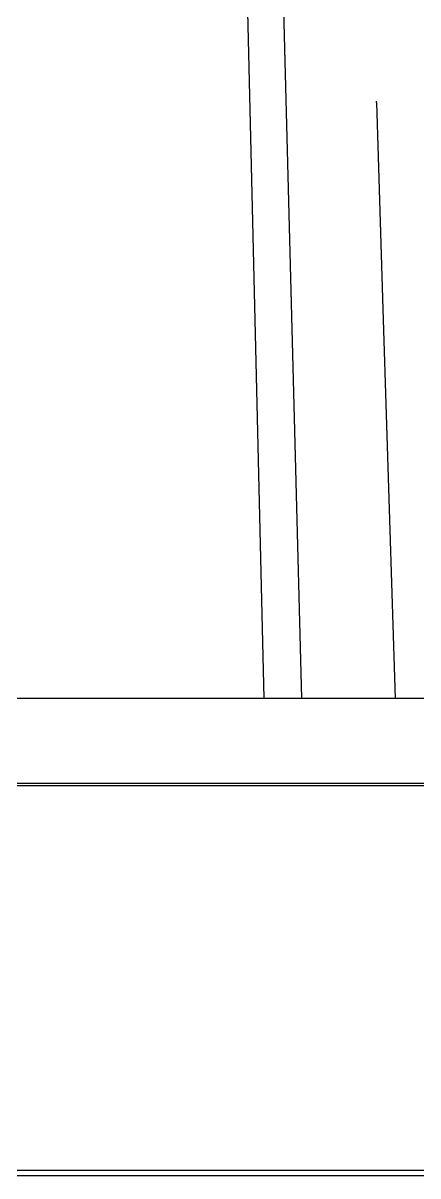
# Model space of a CAD drawing. Header units: millimetres. Extents: x 543 to 4140, y -1075 to 1161.
# Drawn here: x 877.4 to 925.9, y 775.4 to 917.1 of the extents above; entities that cross this region are included whole.
import ezdxf

# ---------------------------------------------------------------- set-up
doc = ezdxf.new("R2010")
doc.units = ezdxf.units.MM
doc.layers.add('SectionCutEdges', color=7, linetype='Continuous')

msp = doc.modelspace()

# ---------------------------------------------------------------- linework, layer by layer
for p, q in [((911.644, 834.117), (905.42, 1070.203)), ((907.033, 834.117), (901.504, 1063.467)), ((920.811, 907.359), (920.806, 907.506)), ((920.811, 907.359), (921.659, 880.632)), ((921.659, 880.632), (923.136, 834.117)), ((907.033, 834.117), (874.949, 834.117)), ((911.644, 834.117), (907.033, 834.117)), ((923.136, 834.117), (911.644, 834.117)), ((924.704, 834.117), (923.136, 834.117)), ((924.78, 834.117), (924.704, 834.117)), ((928.403, 834.117), (924.78, 834.117)), ((1043.506, 823.358), (845.783, 823.358))]:
    msp.add_line(p, q)
at = {"layer": 'SectionCutEdges'}
for p, q in [((846.436, 823.687), (1043.506, 823.687)), ((1045.628, 775.44), (822.489, 775.44)), ((823.599, 776.134), (1045.628, 776.134))]:
    msp.add_line(p, q, dxfattribs=at)

doc.saveas('drawing.dxf')
